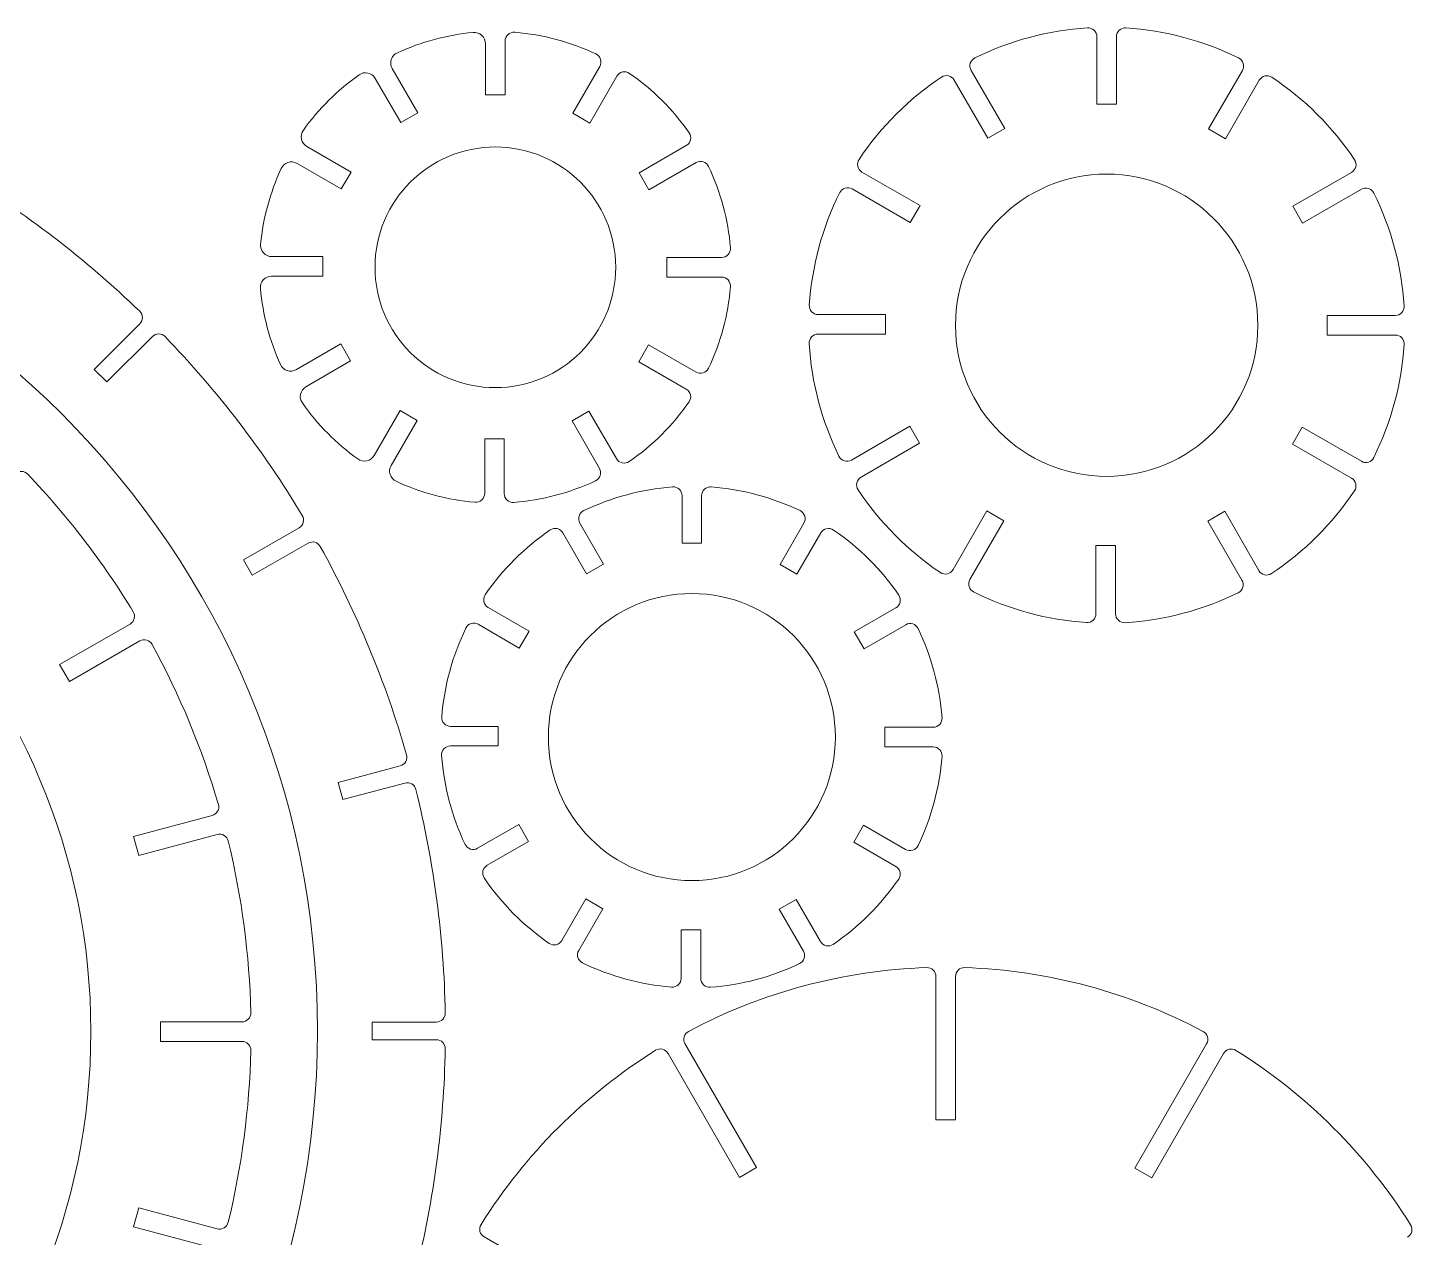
# Model space of a CAD drawing. Header units: millimetres. Extents: x 233 to 3100, y -866 to 268.
# Drawn here: x 1395.7 to 1707, y -4.3 to 267.7 of the extents above; entities that cross this region are included whole.
import ezdxf

# ---------------------------------------------------------------- set-up
doc = ezdxf.new("R2010")
doc.units = ezdxf.units.MM
doc.header["$MEASUREMENT"] = 0
doc.layers.add('layer 1', color=7, linetype='Continuous')

msp = doc.modelspace()

# ---------------------------------------------------------------- linework, layer by layer
at = {"layer": 'layer 1', "lineweight": 9}
for points in [[(1495.8814, 266.6119), (1489.9804, 266.0559), (1484.2144, 264.5148), (1478.8229, 262.0526)], [(1503.0565, 264.6726), (1503.0565, 264.6726), (1503.0565, 252.5757), (1503.0565, 252.5757)], [(1523.4722, 261.7825), (1517.7298, 264.4894), (1511.548, 266.1434), (1505.2211, 266.6658)], [(1633.9778, 267.6541), (1625.1805, 267.0847), (1616.582, 264.7852), (1608.6749, 260.8875)], [(1636.107, 250.5241), (1636.107, 250.5241), (1636.107, 265.6583), (1636.107, 265.6583)], [(1640.507, 265.6583), (1640.507, 265.6583), (1640.507, 250.5241), (1640.507, 250.5241)], [(1667.9639, 260.8752), (1660.05, 264.7804), (1651.4427, 267.0841), (1642.6361, 267.6541)], [(1498.6565, 252.5757), (1498.6565, 252.5757), (1498.6565, 264.0859), (1498.6565, 264.0859)], [(1477.6796, 258.4761), (1477.6796, 258.4761), (1483.4134, 248.5449), (1483.4134, 248.5449)], [(1518.2729, 248.4449), (1518.2729, 248.4449), (1524.3515, 258.9734), (1524.3515, 258.9734)], [(1470.1994, 257.0883), (1465.3655, 253.6644), (1461.1393, 249.455), (1457.6963, 244.6348)], [(1479.6029, 246.3449), (1479.6029, 246.3449), (1473.8631, 256.2864), (1473.8631, 256.2864)], [(1528.165, 256.7786), (1528.165, 256.7786), (1522.0834, 246.2449), (1522.0834, 246.2449)], [(1544.4307, 244.047), (1540.8037, 249.273), (1536.2663, 253.8039), (1531.035, 257.4233)], [(1601.1722, 256.5656), (1593.8364, 251.6829), (1587.5355, 245.4014), (1582.6302, 238.0806)], [(1611.5633, 242.8222), (1611.5633, 242.8222), (1604.0125, 255.9007), (1604.0125, 255.9007)], [(1607.8271, 258.0936), (1607.8271, 258.0936), (1615.3738, 245.0222), (1615.3738, 245.0222)], [(1661.2133, 244.9222), (1661.2133, 244.9222), (1668.8109, 258.0817), (1668.8109, 258.0817)], [(1672.6238, 255.8858), (1672.6238, 255.8858), (1665.0238, 242.7222), (1665.0238, 242.7222)], [(1694.0412, 237.9947), (1689.133, 245.3442), (1682.8197, 251.6504), (1675.4647, 256.5503)], [(1503.0565, 252.5757), (1503.0565, 252.5757), (1498.6565, 252.5757), (1498.6565, 252.5757)], [(1640.507, 250.5241), (1640.507, 250.5241), (1636.107, 250.5241), (1636.107, 250.5241)], [(1483.4134, 248.5449), (1483.4134, 248.5449), (1479.6029, 246.3449), (1479.6029, 246.3449)], [(1522.0834, 246.2449), (1522.0834, 246.2449), (1518.2729, 248.4449), (1518.2729, 248.4449)], [(1615.3738, 245.0222), (1615.3738, 245.0222), (1611.5633, 242.8222), (1611.5633, 242.8222)], [(1665.0238, 242.7222), (1665.0238, 242.7222), (1661.2133, 244.9222), (1661.2133, 244.9222)], [(1458.4922, 240.9628), (1458.4922, 240.9628), (1468.4173, 235.2326), (1468.4173, 235.2326)], [(1533.1957, 235.0594), (1533.1957, 235.0594), (1543.7876, 241.1746), (1543.7876, 241.1746)], [(1466.2173, 231.4221), (1466.2173, 231.4221), (1456.27, 237.1652), (1456.27, 237.1652)], [(1545.9929, 237.3671), (1545.9929, 237.3671), (1535.3957, 231.2488), (1535.3957, 231.2488)], [(1420.8871, 203.9272), (1408.6872, 215.6969), (1395.1956, 226.0493), (1380.6694, 234.7873)], [(1452.6977, 236.0311), (1450.2141, 230.6494), (1448.65, 224.8896), (1448.0706, 218.9909)], [(1468.4173, 235.2326), (1468.4173, 235.2326), (1466.2173, 231.4221), (1466.2173, 231.4221)], [(1535.3957, 231.2488), (1535.3957, 231.2488), (1533.1957, 235.0594), (1533.1957, 235.0594)], [(1553.7166, 218.1703), (1553.1921, 224.5228), (1551.5269, 230.7287), (1548.8007, 236.4904)], [(1583.2917, 235.2353), (1583.2917, 235.2353), (1596.3588, 227.6909), (1596.3588, 227.6909)], [(1680.1551, 227.5177), (1680.1551, 227.5177), (1693.378, 235.152), (1693.378, 235.152)], [(1578.2852, 230.5913), (1574.3631, 222.6962), (1572.0372, 214.1049), (1571.4406, 205.3094)], [(1594.1588, 223.8804), (1594.1588, 223.8804), (1581.0764, 231.4336), (1581.0764, 231.4336)], [(1695.5821, 231.3438), (1695.5821, 231.3438), (1682.3551, 223.7072), (1682.3551, 223.7072)], [(1705.187, 205.1033), (1704.6153, 213.9352), (1702.2999, 222.5665), (1698.3746, 230.4988)], [(1596.3588, 227.6909), (1596.3588, 227.6909), (1594.1588, 223.8804), (1594.1588, 223.8804)], [(1682.3551, 223.7072), (1682.3551, 223.7072), (1680.1551, 227.5177), (1680.1551, 227.5177)], [(1450.5956, 216.2057), (1450.5956, 216.2057), (1462.0865, 216.2057), (1462.0865, 216.2057)], [(1462.0865, 216.2057), (1462.0865, 216.2057), (1462.0865, 211.8057), (1462.0865, 211.8057)], [(1539.4265, 216.0057), (1539.4265, 216.0057), (1551.7234, 216.0057), (1551.7234, 216.0057)], [(1539.4265, 211.6057), (1539.4265, 211.6057), (1539.4265, 216.0057), (1539.4265, 216.0057)], [(1462.0865, 211.8057), (1462.0865, 211.8057), (1450.5579, 211.8057), (1450.5579, 211.8057)], [(1448.031, 209.0406), (1448.5643, 203.128), (1450.0865, 197.347), (1452.534, 191.9385)], [(1551.7234, 211.6057), (1551.7234, 211.6057), (1539.4265, 211.6057), (1539.4265, 211.6057)], [(1548.7888, 191.0957), (1551.522, 196.8645), (1553.1914, 203.0793), (1553.7166, 209.4411)], [(1573.436, 203.1741), (1573.436, 203.1741), (1588.557, 203.1741), (1588.557, 203.1741)], [(1588.557, 203.1741), (1588.557, 203.1741), (1588.557, 198.7741), (1588.557, 198.7741)], [(1687.857, 202.9741), (1687.857, 202.9741), (1703.1912, 202.9741), (1703.1912, 202.9741)], [(1687.857, 198.5741), (1687.857, 198.5741), (1687.857, 202.9741), (1687.857, 202.9741)], [(1410.685, 190.846), (1410.685, 190.846), (1420.9127, 201.0736), (1420.9127, 201.0736)], [(1423.7411, 198.2452), (1423.7411, 198.2452), (1413.5135, 188.0175), (1413.5135, 188.0175)], [(1457.4548, 158.0019), (1448.7168, 172.5281), (1438.3644, 186.0197), (1426.5947, 198.2196)], [(1456.1141, 190.7872), (1456.1141, 190.7872), (1466.1173, 196.5626), (1466.1173, 196.5626)], [(1466.1173, 196.5626), (1466.1173, 196.5626), (1468.3173, 192.7521), (1468.3173, 192.7521)], [(1533.0957, 192.5788), (1533.0957, 192.5788), (1535.2957, 196.3894), (1535.2957, 196.3894)], [(1535.2957, 196.3894), (1535.2957, 196.3894), (1545.9814, 190.22), (1545.9814, 190.22)], [(1571.4139, 196.651), (1571.9568, 187.8428), (1574.234, 179.2285), (1578.1147, 171.3026)], [(1588.557, 198.7741), (1588.557, 198.7741), (1573.4101, 198.7741), (1573.4101, 198.7741)], [(1703.1912, 198.5741), (1703.1912, 198.5741), (1687.857, 198.5741), (1687.857, 198.5741)], [(1698.3623, 171.0246), (1702.2951, 178.9636), (1704.6147, 187.6037), (1705.187, 196.4449)], [(1413.5135, 188.0175), (1413.5135, 188.0175), (1410.685, 190.846), (1410.685, 190.846)], [(1468.3173, 192.7521), (1468.3173, 192.7521), (1458.2755, 186.9544), (1458.2755, 186.9544)], [(1543.7723, 186.4147), (1543.7723, 186.4147), (1533.0957, 192.5788), (1533.0957, 192.5788)], [(1457.4686, 183.2978), (1460.8907, 178.431), (1465.1072, 174.1746), (1469.9416, 170.7069)], [(1473.6177, 171.4999), (1473.6177, 171.4999), (1479.4297, 181.5665), (1479.4297, 181.5665)], [(1479.4297, 181.5665), (1479.4297, 181.5665), (1483.2402, 179.3665), (1483.2402, 179.3665)], [(1518.0997, 179.2665), (1518.0997, 179.2665), (1521.9102, 181.4665), (1521.9102, 181.4665)], [(1521.9102, 181.4665), (1521.9102, 181.4665), (1528.0825, 170.7758), (1528.0825, 170.7758)], [(1530.9492, 170.1288), (1536.2087, 173.7525), (1540.7704, 178.2963), (1544.4148, 183.5415)], [(1483.2402, 179.3665), (1483.2402, 179.3665), (1477.4059, 169.2613), (1477.4059, 169.2613)], [(1524.2607, 168.5953), (1524.2607, 168.5953), (1518.0997, 179.2665), (1518.0997, 179.2665)], [(1580.9109, 170.45), (1580.9109, 170.45), (1594.0588, 178.0409), (1594.0588, 178.0409)], [(1594.0588, 178.0409), (1594.0588, 178.0409), (1596.2588, 174.2304), (1596.2588, 174.2304)], [(1680.0551, 174.0572), (1680.0551, 174.0572), (1682.2551, 177.8677), (1682.2551, 177.8677)], [(1682.2551, 177.8677), (1682.2551, 177.8677), (1695.5702, 170.1803), (1695.5702, 170.1803)], [(1498.4565, 175.2357), (1498.4565, 175.2357), (1502.8565, 175.2357), (1502.8565, 175.2357)], [(1498.4565, 162.9557), (1498.4565, 162.9557), (1498.4565, 175.2357), (1498.4565, 175.2357)], [(1502.8565, 175.2357), (1502.8565, 175.2357), (1502.8565, 162.9227), (1502.8565, 162.9227)], [(1596.2588, 174.2304), (1596.2588, 174.2304), (1583.0844, 166.6242), (1583.0844, 166.6242)], [(1693.363, 166.3739), (1693.363, 166.3739), (1680.0551, 174.0572), (1680.0551, 174.0572)], [(1419.4292, 136.3611), (1412.6536, 147.4873), (1404.7004, 157.8521), (1395.707, 167.2765)], [(1478.5355, 165.6911), (1484.1317, 163.095), (1490.138, 161.495), (1496.2841, 160.9632)], [(1505.0133, 160.9288), (1511.3771, 161.4291), (1517.5984, 163.0741), (1523.3779, 165.7846)], [(1540.6859, 164.4186), (1533.7676, 163.8831), (1527.0075, 162.0759), (1520.7448, 159.0879)], [(1542.8402, 151.7469), (1542.8402, 151.7469), (1542.8402, 162.4246), (1542.8402, 162.4246)], [(1547.2402, 162.4246), (1547.2402, 162.4246), (1547.2402, 151.7469), (1547.2402, 151.7469)], [(1569.3608, 159.0759), (1563.0911, 162.0711), (1556.3222, 163.8823), (1549.3946, 164.4186)], [(1582.4165, 163.7884), (1587.2937, 156.4183), (1593.5804, 150.0857), (1600.9147, 145.1549)], [(1675.3787, 144.9407), (1682.7625, 149.8433), (1689.1005, 156.1618), (1694.0258, 163.5304)], [(1603.7626, 145.8147), (1603.7626, 145.8147), (1611.3901, 159.0259), (1611.3901, 159.0259)], [(1611.3901, 159.0259), (1611.3901, 159.0259), (1615.2006, 156.8259), (1615.2006, 156.8259)], [(1661.0401, 156.7259), (1661.0401, 156.7259), (1664.8506, 158.9259), (1664.8506, 158.9259)], [(1664.8506, 158.9259), (1664.8506, 158.9259), (1672.5404, 145.6069), (1672.5404, 145.6069)], [(1519.874, 156.2828), (1519.874, 156.2828), (1525.1921, 147.0717), (1525.1921, 147.0717)], [(1564.8616, 146.9717), (1564.8616, 146.9717), (1570.2307, 156.2713), (1570.2307, 156.2713)], [(1615.2006, 156.8259), (1615.2006, 156.8259), (1607.5578, 143.5881), (1607.5578, 143.5881)], [(1668.721, 143.4222), (1668.721, 143.4222), (1661.0401, 156.7259), (1661.0401, 156.7259)], [(1444.2147, 148.0069), (1444.2147, 148.0069), (1456.741, 155.2389), (1456.741, 155.2389)], [(1513.1978, 154.7424), (1507.4724, 150.8281), (1502.5178, 145.8917), (1498.5824, 140.1808)], [(1521.3816, 144.8717), (1521.3816, 144.8717), (1516.0586, 154.0913), (1516.0586, 154.0913)], [(1574.044, 154.0762), (1574.044, 154.0762), (1568.6721, 144.7717), (1568.6721, 144.7717)], [(1591.5569, 140.0951), (1587.6176, 145.8344), (1582.6502, 150.7951), (1576.9057, 154.7266)], [(1458.741, 151.7748), (1458.741, 151.7748), (1446.2147, 144.5428), (1446.2147, 144.5428)], [(1480.8902, 104.1771), (1476.2096, 120.4698), (1469.7018, 136.1811), (1461.4907, 151.0115)], [(1547.2402, 151.7469), (1547.2402, 151.7469), (1542.8402, 151.7469), (1542.8402, 151.7469)], [(1635.907, 151.2241), (1635.907, 151.2241), (1640.307, 151.2241), (1640.307, 151.2241)], [(1635.907, 135.9031), (1635.907, 135.9031), (1635.907, 151.2241), (1635.907, 151.2241)], [(1640.307, 151.2241), (1640.307, 151.2241), (1640.307, 135.8772), (1640.307, 135.8772)], [(1446.2147, 144.5428), (1446.2147, 144.5428), (1444.2147, 148.0069), (1444.2147, 148.0069)], [(1525.1921, 147.0717), (1525.1921, 147.0717), (1521.3816, 144.8717), (1521.3816, 144.8717)], [(1568.6721, 144.7717), (1568.6721, 144.7717), (1564.8616, 146.9717), (1564.8616, 146.9717)], [(1608.3973, 140.7983), (1616.3174, 136.8486), (1624.9415, 134.5066), (1633.7716, 133.9077)], [(1642.43, 133.881), (1651.273, 134.4261), (1659.9201, 136.719), (1667.8712, 140.6273)], [(1499.2293, 137.3139), (1499.2293, 137.3139), (1508.4354, 131.9987), (1508.4354, 131.9987)], [(1581.545, 131.8255), (1581.545, 131.8255), (1590.908, 137.2313), (1590.908, 137.2313)], [(1402.8893, 124.4483), (1402.8893, 124.4483), (1418.721, 133.5888), (1418.721, 133.5888)], [(1494.2091, 132.6498), (1491.198, 126.3982), (1489.366, 119.6448), (1488.8049, 112.7286)], [(1506.2354, 128.1882), (1506.2354, 128.1882), (1497.011, 133.514), (1497.011, 133.514)], [(1508.4354, 131.9987), (1508.4354, 131.9987), (1506.2354, 128.1882), (1506.2354, 128.1882)], [(1583.745, 128.015), (1583.745, 128.015), (1581.545, 131.8255), (1581.545, 131.8255)], [(1593.1129, 133.4236), (1593.1129, 133.4236), (1583.745, 128.015), (1583.745, 128.015)], [(1601.2919, 112.5212), (1600.7537, 119.4744), (1598.9311, 126.2674), (1595.9164, 132.5561)], [(1420.921, 129.7783), (1420.921, 129.7783), (1405.0893, 120.6378), (1405.0893, 120.6378)], [(1438.5884, 93.0037), (1434.9234, 105.5044), (1429.9238, 117.5745), (1423.676, 129.0054)], [(1405.0893, 120.6378), (1405.0893, 120.6378), (1402.8893, 124.4483), (1402.8893, 124.4483)], [(1490.7984, 110.5669), (1490.7984, 110.5669), (1501.4602, 110.5669), (1501.4602, 110.5669)], [(1501.4602, 110.5669), (1501.4602, 110.5669), (1501.4602, 106.1669), (1501.4602, 106.1669)], [(1588.4202, 110.3669), (1588.4202, 110.3669), (1599.2979, 110.3669), (1599.2979, 110.3669)], [(1588.4202, 105.9669), (1588.4202, 105.9669), (1588.4202, 110.3669), (1588.4202, 110.3669)], [(1501.4602, 106.1669), (1501.4602, 106.1669), (1490.7674, 106.1669), (1490.7674, 106.1669)], [(1599.2979, 105.9669), (1599.2979, 105.9669), (1588.4202, 105.9669), (1588.4202, 105.9669)], [(1488.7728, 104.0199), (1489.2836, 97.0904), (1491.0699, 90.3148), (1494.0419, 84.0342)], [(1595.9043, 83.7526), (1598.9262, 90.0482), (1600.753, 96.8501), (1601.2919, 103.8125)], [(1465.5143, 97.9494), (1465.5143, 97.9494), (1479.4856, 101.693), (1479.4856, 101.693)], [(1466.5496, 94.0857), (1466.5496, 94.0857), (1465.5143, 97.9494), (1465.5143, 97.9494)], [(1480.5209, 97.8293), (1480.5209, 97.8293), (1466.5496, 94.0857), (1466.5496, 94.0857)], [(1489.5961, 46.1207), (1489.2919, 63.0698), (1487.0722, 79.9301), (1482.9793, 96.3803)], [(1419.5288, 85.7777), (1419.5288, 85.7777), (1437.1868, 90.5091), (1437.1868, 90.5091)], [(1496.8497, 83.1576), (1496.8497, 83.1576), (1506.1354, 88.5187), (1506.1354, 88.5187)], [(1506.1354, 88.5187), (1506.1354, 88.5187), (1508.3354, 84.7082), (1508.3354, 84.7082)], [(1581.445, 84.535), (1581.445, 84.535), (1583.645, 88.3455), (1583.645, 88.3455)], [(1583.645, 88.3455), (1583.645, 88.3455), (1593.1013, 82.886), (1593.1013, 82.886)], [(1420.6676, 81.5276), (1420.6676, 81.5276), (1419.5288, 85.7777), (1419.5288, 85.7777)], [(1438.3256, 86.2591), (1438.3256, 86.2591), (1420.6676, 81.5276), (1420.6676, 81.5276)], [(1445.873, 46.1649), (1445.5684, 59.1882), (1443.8631, 72.141), (1440.7867, 84.7995)], [(1508.3354, 84.7082), (1508.3354, 84.7082), (1499.018, 79.3288), (1499.018, 79.3288)], [(1590.8928, 79.0804), (1590.8928, 79.0804), (1581.445, 84.535), (1581.445, 84.535)], [(1498.3634, 76.4732), (1502.2737, 70.7143), (1507.216, 65.7286), (1512.9407, 61.7682)], [(1576.8198, 61.5485), (1582.5927, 65.4839), (1587.5845, 70.4573), (1591.5412, 76.2157)], [(1515.8106, 62.413), (1515.8106, 62.413), (1521.2084, 71.7621), (1521.2084, 71.7621)], [(1521.2084, 71.7621), (1521.2084, 71.7621), (1525.0189, 69.5621), (1525.0189, 69.5621)], [(1564.6884, 69.4621), (1564.6884, 69.4621), (1568.4989, 71.6621), (1568.4989, 71.6621)], [(1568.4989, 71.6621), (1568.4989, 71.6621), (1573.9612, 62.201), (1573.9612, 62.201)], [(1525.0189, 69.5621), (1525.0189, 69.5621), (1519.6028, 60.1812), (1519.6028, 60.1812)], [(1570.1401, 60.0194), (1570.1401, 60.0194), (1564.6884, 69.4621), (1564.6884, 69.4621)], [(1542.6402, 64.7869), (1542.6402, 64.7869), (1547.0402, 64.7869), (1547.0402, 64.7869)], [(1542.6402, 53.925), (1542.6402, 53.925), (1542.6402, 64.7869), (1542.6402, 64.7869)], [(1547.0402, 64.7869), (1547.0402, 64.7869), (1547.0402, 53.8941), (1547.0402, 53.8941)], [(1520.4637, 57.381), (1526.7412, 54.3431), (1533.5275, 52.4955), (1540.4785, 51.9316)], [(1597.8539, 56.321), (1579.14, 55.6724), (1560.8199, 50.7687), (1544.2844, 41.9821)], [(1549.1872, 51.8995), (1556.1516, 52.4128), (1562.9602, 54.2145), (1569.2669, 57.2131)], [(1659.986, 41.9693), (1643.4443, 50.7639), (1625.1155, 55.6721), (1606.3924, 56.321)], [(1599.9232, 22.105), (1599.9232, 22.105), (1599.9232, 54.3222), (1599.9232, 54.3222)], [(1604.3232, 54.3222), (1604.3232, 54.3222), (1604.3232, 22.105), (1604.3232, 22.105)], [(1425.5927, 44.1181), (1425.5927, 44.1181), (1443.8736, 44.1181), (1443.8736, 44.1181)], [(1425.5927, 39.7181), (1425.5927, 39.7181), (1425.5927, 44.1181), (1425.5927, 44.1181)], [(1473.1323, 44.0848), (1473.1323, 44.0848), (1487.5965, 44.0848), (1487.5965, 44.0848)], [(1473.1323, 40.0848), (1473.1323, 40.0848), (1473.1323, 44.0848), (1473.1323, 44.0848)], [(1443.8736, 39.7181), (1443.8736, 39.7181), (1425.5927, 39.7181), (1425.5927, 39.7181)], [(1440.7867, -0.9634), (1443.8631, 11.6951), (1445.5684, 24.6479), (1445.873, 37.6713)], [(1487.5965, 40.0848), (1487.5965, 40.0848), (1473.1323, 40.0848), (1473.1323, 40.0848)], [(1482.9793, -12.2106), (1487.0722, 4.2396), (1489.2919, 21.0999), (1489.5961, 38.0489)], [(1536.8875, 37.7167), (1521.0028, 27.8082), (1507.5839, 14.4114), (1497.6492, -1.4569)], [(1543.4908, 39.216), (1543.4908, 39.216), (1559.58, 11.3486), (1559.58, 11.3486)], [(1644.6395, 11.2486), (1644.6395, 11.2486), (1660.7792, 39.2034), (1660.7792, 39.2034)], [(1706.651, -1.5431), (1696.7161, 14.3547), (1683.2857, 27.777), (1667.3819, 37.7023)], [(1555.7695, 9.1486), (1555.7695, 9.1486), (1539.6781, 37.0198), (1539.6781, 37.0198)], [(1664.591, 37.0056), (1664.591, 37.0056), (1648.45, 9.0486), (1648.45, 9.0486)], [(1604.3232, 22.105), (1604.3232, 22.105), (1599.9232, 22.105), (1599.9232, 22.105)], [(1559.58, 11.3486), (1559.58, 11.3486), (1555.7695, 9.1486), (1555.7695, 9.1486)], [(1648.45, 9.0486), (1648.45, 9.0486), (1644.6395, 11.2486), (1644.6395, 11.2486)], [(1419.5288, -1.9415), (1419.5288, -1.9415), (1420.6676, 2.3085), (1420.6676, 2.3085)], [(1420.6676, 2.3085), (1420.6676, 2.3085), (1438.3256, -2.4229), (1438.3256, -2.4229)], [(1437.1868, -6.673), (1437.1868, -6.673), (1419.5288, -1.9415), (1419.5288, -1.9415)], [(1498.3444, -4.2503), (1498.3444, -4.2503), (1526.2095, -20.3382), (1526.2095, -20.3382)]]:
    msp.add_open_spline(points, degree=3, dxfattribs=at)
for points, knots in [([(1498.6565, 264.0859), (1498.6565, 264.8002), (1498.3554, 265.4814), (1497.8272, 265.9622), (1497.8272, 265.9622), (1497.2989, 266.443), (1496.5925, 266.6789), (1495.8814, 266.6119)], [0, 0, 0, 0, 0.33333333, 0.33333333, 0.33333333, 0.33333333, 1, 1, 1, 1]), ([(1505.2211, 266.6658), (1504.664, 266.7118), (1504.113, 266.5225), (1503.7017, 266.1439), (1503.7017, 266.1439), (1503.2905, 265.7652), (1503.0565, 265.2316), (1503.0565, 264.6726)], [0, 0, 0, 0, 0.33333333, 0.33333333, 0.33333333, 0.33333333, 1, 1, 1, 1]), ([(1636.107, 265.6583), (1636.107, 266.2112), (1635.8781, 266.7394), (1635.4747, 267.1175), (1635.4747, 267.1175), (1635.0714, 267.4956), (1634.5295, 267.6898), (1633.9778, 267.6541)], [0, 0, 0, 0, 0.33333333, 0.33333333, 0.33333333, 0.33333333, 1, 1, 1, 1]), ([(1642.6361, 267.6541), (1642.0844, 267.6898), (1641.5425, 267.4956), (1641.1392, 267.1175), (1641.1392, 267.1175), (1640.7358, 266.7394), (1640.507, 266.2112), (1640.507, 265.6583)], [0, 0, 0, 0, 0.33333333, 0.33333333, 0.33333333, 0.33333333, 1, 1, 1, 1]), ([(1478.8229, 262.0526), (1478.1726, 261.7556), (1477.6778, 261.1981), (1477.4602, 260.5172), (1477.4602, 260.5172), (1477.2425, 259.8363), (1477.3222, 259.0952), (1477.6796, 258.4761)], [0, 0, 0, 0, 0.33333333, 0.33333333, 0.33333333, 0.33333333, 1, 1, 1, 1]), ([(1524.3515, 258.9734), (1524.6311, 259.4578), (1524.6952, 260.0371), (1524.5281, 260.5708), (1524.5281, 260.5708), (1524.3611, 261.1046), (1523.9781, 261.544), (1523.4722, 261.7825)], [0, 0, 0, 0, 0.33333333, 0.33333333, 0.33333333, 0.33333333, 1, 1, 1, 1]), ([(1608.6749, 260.8875), (1608.1787, 260.6429), (1607.8059, 260.2037), (1607.6453, 259.6743), (1607.6453, 259.6743), (1607.4847, 259.1449), (1607.5505, 258.5727), (1607.8271, 258.0936)], [0, 0, 0, 0, 0.33333333, 0.33333333, 0.33333333, 0.33333333, 1, 1, 1, 1]), ([(1668.8109, 258.0817), (1669.0874, 258.5607), (1669.1533, 259.1328), (1668.9928, 259.662), (1668.9928, 259.662), (1668.8323, 260.1913), (1668.4599, 260.6305), (1667.9639, 260.8752)], [0, 0, 0, 0, 0.33333333, 0.33333333, 0.33333333, 0.33333333, 1, 1, 1, 1]), ([(1473.8631, 256.2864), (1473.5063, 256.9045), (1472.9055, 257.3438), (1472.2083, 257.4964), (1472.2083, 257.4964), (1471.5111, 257.649), (1470.7818, 257.5008), (1470.1994, 257.0883)], [0, 0, 0, 0, 0.33333333, 0.33333333, 0.33333333, 0.33333333, 1, 1, 1, 1]), ([(1531.035, 257.4233), (1530.5755, 257.7413), (1530.0039, 257.8525), (1529.4587, 257.73), (1529.4587, 257.73), (1528.9135, 257.6075), (1528.4444, 257.2626), (1528.165, 256.7786)], [0, 0, 0, 0, 0.33333333, 0.33333333, 0.33333333, 0.33333333, 1, 1, 1, 1]), ([(1604.0125, 255.9007), (1603.7362, 256.3792), (1603.2743, 256.7221), (1602.7363, 256.848), (1602.7363, 256.848), (1602.1983, 256.974), (1601.6322, 256.8718), (1601.1722, 256.5656)], [0, 0, 0, 0, 0.33333333, 0.33333333, 0.33333333, 0.33333333, 1, 1, 1, 1]), ([(1675.4647, 256.5503), (1675.0048, 256.8567), (1674.4385, 256.9591), (1673.9004, 256.8332), (1673.9004, 256.8332), (1673.3622, 256.7074), (1672.9001, 256.3644), (1672.6238, 255.8858)], [0, 0, 0, 0, 0.33333333, 0.33333333, 0.33333333, 0.33333333, 1, 1, 1, 1]), ([(1457.6963, 244.6348), (1457.2804, 244.0526), (1457.1297, 243.3218), (1457.2812, 242.6226), (1457.2812, 242.6226), (1457.4328, 241.9233), (1457.8726, 241.3206), (1458.4922, 240.9628)], [0, 0, 0, 0, 0.33333333, 0.33333333, 0.33333333, 0.33333333, 1, 1, 1, 1]), ([(1543.7876, 241.1746), (1544.272, 241.4542), (1544.6171, 241.9239), (1544.7393, 242.4697), (1544.7393, 242.4697), (1544.8615, 243.0155), (1544.7496, 243.5875), (1544.4307, 244.047)], [0, 0, 0, 0, 0.33333333, 0.33333333, 0.33333333, 0.33333333, 1, 1, 1, 1]), ([(1527.9165, 213.8057), (1527.9165, 228.7505), (1515.8014, 240.8657), (1500.8566, 240.8657), (1500.8566, 240.8657), (1485.9117, 240.8657), (1473.7966, 228.7506), (1473.7965, 213.8058), (1473.7965, 213.8058), (1473.7965, 198.861), (1485.9116, 186.7458), (1500.8564, 186.7457), (1500.8564, 186.7457), (1515.8012, 186.7456), (1527.9164, 198.8607), (1527.9165, 213.8056)], [0, 0, 0, 0, 0.2, 0.2, 0.2, 0.2, 0.4, 0.4, 0.4, 0.4, 0.6, 0.6, 0.6, 0.6, 1, 1, 1, 1]), ([(1460.8623, 42.0848), (1460.8623, 150.3933), (1373.0611, 238.1947), (1264.7526, 238.1948), (1264.7526, 238.1948), (1156.4441, 238.195), (1068.6426, 150.3938), (1068.6423, 42.0854), (1068.6423, 42.0854), (1068.6421, -66.2231), (1156.4431, -154.0247), (1264.7516, -154.0252), (1264.7516, -154.0252), (1373.06, -154.0256), (1460.8618, -66.2247), (1460.8623, 42.0838)], [0, 0, 0, 0, 0.2, 0.2, 0.2, 0.2, 0.4, 0.4, 0.4, 0.4, 0.6, 0.6, 0.6, 0.6, 1, 1, 1, 1]), ([(1456.27, 237.1652), (1455.6524, 237.5217), (1454.9133, 237.6019), (1454.2336, 237.3861), (1454.2336, 237.3861), (1453.554, 237.1704), (1452.9965, 236.6785), (1452.6977, 236.0311)], [0, 0, 0, 0, 0.33333333, 0.33333333, 0.33333333, 0.33333333, 1, 1, 1, 1]), ([(1548.8007, 236.4904), (1548.5617, 236.9955), (1548.1223, 237.3776), (1547.5889, 237.5442), (1547.5889, 237.5442), (1547.0555, 237.7107), (1546.4768, 237.6465), (1545.9929, 237.3671)], [0, 0, 0, 0, 0.33333333, 0.33333333, 0.33333333, 0.33333333, 1, 1, 1, 1]), ([(1582.6302, 238.0806), (1582.322, 237.6207), (1582.2183, 237.0536), (1582.3436, 236.5144), (1582.3436, 236.5144), (1582.469, 235.9752), (1582.8122, 235.5121), (1583.2917, 235.2353)], [0, 0, 0, 0, 0.33333333, 0.33333333, 0.33333333, 0.33333333, 1, 1, 1, 1]), ([(1693.378, 235.152), (1693.8569, 235.4285), (1694.2, 235.891), (1694.3257, 236.4296), (1694.3257, 236.4296), (1694.4513, 236.9682), (1694.3483, 237.5348), (1694.0412, 237.9947)], [0, 0, 0, 0, 0.33333333, 0.33333333, 0.33333333, 0.33333333, 1, 1, 1, 1]), ([(1672.297, 200.7741), (1672.297, 219.5462), (1657.0791, 234.7641), (1638.307, 234.7641), (1638.307, 234.7641), (1619.5349, 234.7641), (1604.317, 219.5463), (1604.317, 200.7742), (1604.317, 200.7742), (1604.3169, 182.002), (1619.5347, 166.7842), (1638.3068, 166.7841), (1638.3068, 166.7841), (1657.079, 166.784), (1672.2969, 182.0018), (1672.297, 200.7739)], [0, 0, 0, 0, 0.2, 0.2, 0.2, 0.2, 0.4, 0.4, 0.4, 0.4, 0.6, 0.6, 0.6, 0.6, 1, 1, 1, 1]), ([(1581.0764, 231.4336), (1580.5982, 231.7097), (1580.0272, 231.7758), (1579.4986, 231.6163), (1579.4986, 231.6163), (1578.97, 231.4568), (1578.5308, 231.0858), (1578.2852, 230.5913)], [0, 0, 0, 0, 0.33333333, 0.33333333, 0.33333333, 0.33333333, 1, 1, 1, 1]), ([(1698.3746, 230.4988), (1698.1295, 230.9941), (1697.6903, 231.366), (1697.1613, 231.526), (1697.1613, 231.526), (1696.6323, 231.6861), (1696.0607, 231.6202), (1695.5821, 231.3438)], [0, 0, 0, 0, 0.33333333, 0.33333333, 0.33333333, 0.33333333, 1, 1, 1, 1]), ([(1448.0706, 218.9909), (1448.0006, 218.2783), (1448.235, 217.5693), (1448.7159, 217.0388), (1448.7159, 217.0388), (1449.1969, 216.5083), (1449.8796, 216.2057), (1450.5956, 216.2057)], [0, 0, 0, 0, 0.33333333, 0.33333333, 0.33333333, 0.33333333, 1, 1, 1, 1]), ([(1551.7234, 216.0057), (1552.2825, 216.0057), (1552.816, 216.2397), (1553.1947, 216.6509), (1553.1947, 216.6509), (1553.5734, 217.0622), (1553.7626, 217.6131), (1553.7166, 218.1703)], [0, 0, 0, 0, 0.33333333, 0.33333333, 0.33333333, 0.33333333, 1, 1, 1, 1]), ([(1450.5579, 211.8057), (1449.8454, 211.8057), (1449.1657, 211.5061), (1448.685, 210.9801), (1448.685, 210.9801), (1448.2043, 210.4541), (1447.967, 209.7502), (1448.031, 209.0406)], [0, 0, 0, 0, 0.33333333, 0.33333333, 0.33333333, 0.33333333, 1, 1, 1, 1]), ([(1553.7166, 209.4411), (1553.7626, 209.9983), (1553.5734, 210.5492), (1553.1947, 210.9605), (1553.1947, 210.9605), (1552.816, 211.3717), (1552.2825, 211.6057), (1551.7234, 211.6057)], [0, 0, 0, 0, 0.33333333, 0.33333333, 0.33333333, 0.33333333, 1, 1, 1, 1]), ([(1420.9127, 201.0736), (1421.2922, 201.4531), (1421.5032, 201.9692), (1421.4984, 202.5058), (1421.4984, 202.5058), (1421.4936, 203.0424), (1421.2733, 203.5546), (1420.8871, 203.9272)], [0, 0, 0, 0, 0.33333333, 0.33333333, 0.33333333, 0.33333333, 1, 1, 1, 1]), ([(1571.4406, 205.3094), (1571.4031, 204.7568), (1571.5965, 204.2133), (1571.9747, 203.8086), (1571.9747, 203.8086), (1572.3529, 203.4038), (1572.8821, 203.1741), (1573.436, 203.1741)], [0, 0, 0, 0, 0.33333333, 0.33333333, 0.33333333, 0.33333333, 1, 1, 1, 1]), ([(1703.1912, 202.9741), (1703.744, 202.9741), (1704.2722, 203.2029), (1704.6503, 203.6063), (1704.6503, 203.6063), (1705.0284, 204.0097), (1705.2227, 204.5516), (1705.187, 205.1033)], [0, 0, 0, 0, 0.33333333, 0.33333333, 0.33333333, 0.33333333, 1, 1, 1, 1]), ([(1426.5947, 198.2196), (1426.2221, 198.6058), (1425.7099, 198.8261), (1425.1733, 198.8309), (1425.1733, 198.8309), (1424.6367, 198.8357), (1424.1206, 198.6247), (1423.7411, 198.2452)], [0, 0, 0, 0, 0.33333333, 0.33333333, 0.33333333, 0.33333333, 1, 1, 1, 1]), ([(1573.4101, 198.7741), (1572.8583, 198.7741), (1572.331, 198.5461), (1571.953, 198.1441), (1571.953, 198.1441), (1571.5751, 197.7421), (1571.38, 197.2018), (1571.4139, 196.651)], [0, 0, 0, 0, 0.33333333, 0.33333333, 0.33333333, 0.33333333, 1, 1, 1, 1]), ([(1705.187, 196.4449), (1705.2227, 196.9966), (1705.0284, 197.5385), (1704.6503, 197.9419), (1704.6503, 197.9419), (1704.2722, 198.3452), (1703.744, 198.5741), (1703.1912, 198.5741)], [0, 0, 0, 0, 0.33333333, 0.33333333, 0.33333333, 0.33333333, 1, 1, 1, 1]), ([(1452.534, 191.9385), (1452.8294, 191.2858), (1453.3869, 190.7884), (1454.0688, 190.5691), (1454.0688, 190.5691), (1454.7508, 190.3498), (1455.4937, 190.429), (1456.1141, 190.7872)], [0, 0, 0, 0, 0.33333333, 0.33333333, 0.33333333, 0.33333333, 1, 1, 1, 1]), ([(1545.9814, 190.22), (1546.4651, 189.9407), (1547.0437, 189.8764), (1547.5769, 190.0428), (1547.5769, 190.0428), (1548.1102, 190.2091), (1548.5496, 190.5909), (1548.7888, 191.0957)], [0, 0, 0, 0, 0.33333333, 0.33333333, 0.33333333, 0.33333333, 1, 1, 1, 1]), ([(1409.9127, 41.9181), (1409.9127, 122.3141), (1344.7389, 187.488), (1264.3429, 187.4881), (1264.3429, 187.4881), (1183.9469, 187.4882), (1118.7729, 122.3145), (1118.7727, 41.9185), (1118.7727, 41.9185), (1118.7725, -38.4776), (1183.9461, -103.6516), (1264.3421, -103.6519), (1264.3421, -103.6519), (1344.7381, -103.6522), (1409.9123, -38.4787), (1409.9127, 41.9173)], [0, 0, 0, 0, 0.2, 0.2, 0.2, 0.2, 0.4, 0.4, 0.4, 0.4, 0.6, 0.6, 0.6, 0.6, 1, 1, 1, 1]), ([(1458.2755, 186.9544), (1457.6587, 186.5983), (1457.22, 185.9993), (1457.0665, 185.3039), (1457.0665, 185.3039), (1456.9131, 184.6084), (1457.059, 183.8804), (1457.4686, 183.2978)], [0, 0, 0, 0, 0.33333333, 0.33333333, 0.33333333, 0.33333333, 1, 1, 1, 1]), ([(1544.4148, 183.5415), (1544.734, 184.001), (1544.8462, 184.5731), (1544.7241, 185.1191), (1544.7241, 185.1191), (1544.602, 185.6651), (1544.2568, 186.135), (1543.7723, 186.4147)], [0, 0, 0, 0, 0.33333333, 0.33333333, 0.33333333, 0.33333333, 1, 1, 1, 1]), ([(1469.9416, 170.7069), (1470.5237, 170.2893), (1471.2552, 170.1373), (1471.9555, 170.2884), (1471.9555, 170.2884), (1472.6558, 170.4394), (1473.2595, 170.8795), (1473.6177, 171.4999)], [0, 0, 0, 0, 0.33333333, 0.33333333, 0.33333333, 0.33333333, 1, 1, 1, 1]), ([(1578.1147, 171.3026), (1578.3584, 170.8049), (1578.7976, 170.4306), (1579.3276, 170.269), (1579.3276, 170.269), (1579.8577, 170.1074), (1580.431, 170.1729), (1580.9109, 170.45)], [0, 0, 0, 0, 0.33333333, 0.33333333, 0.33333333, 0.33333333, 1, 1, 1, 1]), ([(1477.4059, 169.2613), (1477.0498, 168.6445), (1476.9694, 167.9064), (1477.1842, 167.2274), (1477.1842, 167.2274), (1477.399, 166.5483), (1477.8894, 165.9909), (1478.5355, 165.6911)], [0, 0, 0, 0, 0.33333333, 0.33333333, 0.33333333, 0.33333333, 1, 1, 1, 1]), ([(1523.3779, 165.7846), (1523.8848, 166.0223), (1524.2689, 166.4617), (1524.4367, 166.996), (1524.4367, 166.996), (1524.6045, 167.5302), (1524.5407, 168.1103), (1524.2607, 168.5953)], [0, 0, 0, 0, 0.33333333, 0.33333333, 0.33333333, 0.33333333, 1, 1, 1, 1]), ([(1528.0825, 170.7758), (1528.3615, 170.2924), (1528.8298, 169.9477), (1529.3743, 169.8248), (1529.3743, 169.8248), (1529.9187, 169.702), (1530.4897, 169.8122), (1530.9492, 170.1288)], [0, 0, 0, 0, 0.33333333, 0.33333333, 0.33333333, 0.33333333, 1, 1, 1, 1]), ([(1695.5702, 170.1803), (1696.0487, 169.904), (1696.6201, 169.838), (1697.149, 169.998), (1697.149, 169.998), (1697.6779, 170.1579), (1698.1171, 170.5295), (1698.3623, 171.0246)], [0, 0, 0, 0, 0.33333333, 0.33333333, 0.33333333, 0.33333333, 1, 1, 1, 1]), ([(1395.707, 167.2765), (1395.3352, 167.6661), (1394.8219, 167.8893), (1394.2834, 167.8956), (1394.2834, 167.8956), (1393.7449, 167.9019), (1393.2266, 167.6908), (1392.8458, 167.3099)], [0, 0, 0, 0, 0.33333333, 0.33333333, 0.33333333, 0.33333333, 1, 1, 1, 1]), ([(1583.0844, 166.6242), (1582.6067, 166.3484), (1582.2641, 165.8875), (1582.1377, 165.3506), (1582.1377, 165.3506), (1582.0112, 164.8137), (1582.1121, 164.2484), (1582.4165, 163.7884)], [0, 0, 0, 0, 0.33333333, 0.33333333, 0.33333333, 0.33333333, 1, 1, 1, 1]), ([(1694.0258, 163.5304), (1694.3332, 163.9903), (1694.4364, 164.5571), (1694.3108, 165.0958), (1694.3108, 165.0958), (1694.1853, 165.6346), (1693.8421, 166.0973), (1693.3631, 166.3739)], [0, 0, 0, 0, 0.33333333, 0.33333333, 0.33333333, 0.33333333, 1, 1, 1, 1]), ([(1496.2841, 160.9632), (1496.8424, 160.9148), (1497.3954, 161.103), (1497.8084, 161.4818), (1497.8084, 161.4818), (1498.2214, 161.8606), (1498.4565, 162.3953), (1498.4565, 162.9557)], [0, 0, 0, 0, 0.33333333, 0.33333333, 0.33333333, 0.33333333, 1, 1, 1, 1]), ([(1502.8565, 162.9227), (1502.8565, 162.365), (1503.0894, 161.8327), (1503.4989, 161.4541), (1503.4989, 161.4541), (1503.9084, 161.0755), (1504.4573, 160.8851), (1505.0133, 160.9288)], [0, 0, 0, 0, 0.33333333, 0.33333333, 0.33333333, 0.33333333, 1, 1, 1, 1]), ([(1542.8402, 162.4246), (1542.8402, 162.9818), (1542.6077, 163.5138), (1542.1988, 163.8923), (1542.1988, 163.8923), (1541.7898, 164.2709), (1541.2415, 164.4616), (1540.6859, 164.4186)], [0, 0, 0, 0, 0.33333333, 0.33333333, 0.33333333, 0.33333333, 1, 1, 1, 1]), ([(1549.3946, 164.4186), (1548.839, 164.4616), (1548.2906, 164.2709), (1547.8817, 163.8923), (1547.8817, 163.8923), (1547.4727, 163.5138), (1547.2402, 162.9818), (1547.2402, 162.4246)], [0, 0, 0, 0, 0.33333333, 0.33333333, 0.33333333, 0.33333333, 1, 1, 1, 1]), ([(1520.7448, 159.0879), (1520.2415, 158.8478), (1519.8613, 158.4084), (1519.696, 157.8758), (1519.696, 157.8758), (1519.5307, 157.3432), (1519.5952, 156.7658), (1519.874, 156.2828)], [0, 0, 0, 0, 0.33333333, 0.33333333, 0.33333333, 0.33333333, 1, 1, 1, 1]), ([(1570.2307, 156.2713), (1570.5094, 156.7541), (1570.574, 157.3313), (1570.4089, 157.8637), (1570.4089, 157.8637), (1570.2437, 158.3962), (1569.8638, 158.8356), (1569.3608, 159.0759)], [0, 0, 0, 0, 0.33333333, 0.33333333, 0.33333333, 0.33333333, 1, 1, 1, 1]), ([(1456.741, 155.2389), (1457.2058, 155.5073), (1457.5432, 155.9511), (1457.6774, 156.4707), (1457.6774, 156.4707), (1457.8117, 156.9903), (1457.7314, 157.542), (1457.4548, 158.0019)], [0, 0, 0, 0, 0.33333333, 0.33333333, 0.33333333, 0.33333333, 1, 1, 1, 1]), ([(1516.0586, 154.0913), (1515.7802, 154.5736), (1515.3133, 154.9179), (1514.7703, 155.0415), (1514.7703, 155.0415), (1514.2274, 155.165), (1513.6575, 155.0566), (1513.1978, 154.7424)], [0, 0, 0, 0, 0.33333333, 0.33333333, 0.33333333, 0.33333333, 1, 1, 1, 1]), ([(1576.9057, 154.7266), (1576.446, 155.0412), (1575.8759, 155.1499), (1575.3328, 155.0264), (1575.3328, 155.0264), (1574.7896, 154.9029), (1574.3225, 154.5586), (1574.044, 154.0762)], [0, 0, 0, 0, 0.33333333, 0.33333333, 0.33333333, 0.33333333, 1, 1, 1, 1]), ([(1461.4907, 151.0115), (1461.2308, 151.481), (1460.7931, 151.8264), (1460.276, 151.9699), (1460.276, 151.9699), (1459.7588, 152.1135), (1459.2058, 152.0432), (1458.741, 151.7748)], [0, 0, 0, 0, 0.33333333, 0.33333333, 0.33333333, 0.33333333, 1, 1, 1, 1]), ([(1600.9147, 145.1549), (1601.3745, 144.8457), (1601.9421, 144.7412), (1602.4819, 144.8663), (1602.4819, 144.8663), (1603.0217, 144.9913), (1603.4855, 145.3348), (1603.7626, 145.8147)], [0, 0, 0, 0, 0.33333333, 0.33333333, 0.33333333, 0.33333333, 1, 1, 1, 1]), ([(1607.5578, 143.5881), (1607.282, 143.1104), (1607.2157, 142.54), (1607.3746, 142.0118), (1607.3746, 142.0118), (1607.5336, 141.4836), (1607.9036, 141.0445), (1608.3973, 140.7983)], [0, 0, 0, 0, 0.33333333, 0.33333333, 0.33333333, 0.33333333, 1, 1, 1, 1]), ([(1667.8712, 140.6273), (1668.368, 140.8715), (1668.7414, 141.3107), (1668.9025, 141.8404), (1668.9025, 141.8404), (1669.0635, 142.37), (1668.9978, 142.9428), (1668.721, 143.4222)], [0, 0, 0, 0, 0.33333333, 0.33333333, 0.33333333, 0.33333333, 1, 1, 1, 1]), ([(1672.5404, 145.6069), (1672.8164, 145.1287), (1673.2779, 144.786), (1673.8154, 144.6598), (1673.8154, 144.6598), (1674.353, 144.5336), (1674.9187, 144.6353), (1675.3787, 144.9407)], [0, 0, 0, 0, 0.33333333, 0.33333333, 0.33333333, 0.33333333, 1, 1, 1, 1]), ([(1498.5824, 140.1808), (1498.2658, 139.7212), (1498.1555, 139.1502), (1498.2783, 138.6058), (1498.2783, 138.6058), (1498.4012, 138.0613), (1498.7459, 137.593), (1499.2293, 137.3139)], [0, 0, 0, 0, 0.33333333, 0.33333333, 0.33333333, 0.33333333, 1, 1, 1, 1]), ([(1577.3102, 108.1669), (1577.3102, 125.9891), (1562.8625, 140.4369), (1545.0403, 140.4369), (1545.0403, 140.4369), (1527.2181, 140.4369), (1512.7703, 125.9892), (1512.7702, 108.167), (1512.7702, 108.167), (1512.7702, 90.3448), (1527.2179, 75.897), (1545.0401, 75.8969), (1545.0401, 75.8969), (1562.8623, 75.8968), (1577.3101, 90.3445), (1577.3102, 108.1667)], [0, 0, 0, 0, 0.2, 0.2, 0.2, 0.2, 0.4, 0.4, 0.4, 0.4, 0.6, 0.6, 0.6, 0.6, 1, 1, 1, 1]), ([(1590.908, 137.2313), (1591.3908, 137.51), (1591.7353, 137.9776), (1591.8585, 138.5213), (1591.8585, 138.5213), (1591.9817, 139.065), (1591.8724, 139.6355), (1591.5569, 140.0951)], [0, 0, 0, 0, 0.33333333, 0.33333333, 0.33333333, 0.33333333, 1, 1, 1, 1]), ([(1418.721, 133.5888), (1419.1874, 133.858), (1419.5255, 134.304), (1419.6588, 134.8258), (1419.6588, 134.8258), (1419.7921, 135.3476), (1419.7093, 135.9011), (1419.4292, 136.3611)], [0, 0, 0, 0, 0.33333333, 0.33333333, 0.33333333, 0.33333333, 1, 1, 1, 1]), ([(1633.7716, 133.9077), (1634.3243, 133.8702), (1634.8677, 134.0636), (1635.2725, 134.4419), (1635.2725, 134.4419), (1635.6772, 134.8201), (1635.907, 135.3492), (1635.907, 135.9031)], [0, 0, 0, 0, 0.33333333, 0.33333333, 0.33333333, 0.33333333, 1, 1, 1, 1]), ([(1640.307, 135.8772), (1640.307, 135.3254), (1640.5349, 134.7982), (1640.9369, 134.4202), (1640.9369, 134.4202), (1641.3389, 134.0422), (1641.8792, 133.8471), (1642.43, 133.881)], [0, 0, 0, 0, 0.33333333, 0.33333333, 0.33333333, 0.33333333, 1, 1, 1, 1]), ([(1497.011, 133.514), (1496.5291, 133.7922), (1495.9532, 133.8571), (1495.4215, 133.6931), (1495.4215, 133.6931), (1494.8899, 133.5291), (1494.4505, 133.1511), (1494.2091, 132.6498)], [0, 0, 0, 0, 0.33333333, 0.33333333, 0.33333333, 0.33333333, 1, 1, 1, 1]), ([(1595.9164, 132.5561), (1595.6756, 133.0584), (1595.2362, 133.4375), (1594.7041, 133.6021), (1594.7041, 133.6021), (1594.172, 133.7668), (1593.5953, 133.7021), (1593.1129, 133.4236)], [0, 0, 0, 0, 0.33333333, 0.33333333, 0.33333333, 0.33333333, 1, 1, 1, 1]), ([(1423.676, 129.0054), (1423.4177, 129.478), (1422.9797, 129.8264), (1422.4612, 129.9719), (1422.4612, 129.9719), (1421.9427, 130.1173), (1421.3874, 130.0475), (1420.921, 129.7783)], [0, 0, 0, 0, 0.33333333, 0.33333333, 0.33333333, 0.33333333, 1, 1, 1, 1]), ([(1488.8049, 112.7286), (1488.7598, 112.1719), (1488.9495, 111.6216), (1489.3281, 111.211), (1489.3281, 111.211), (1489.7068, 110.8004), (1490.2399, 110.5669), (1490.7984, 110.5669)], [0, 0, 0, 0, 0.33333333, 0.33333333, 0.33333333, 0.33333333, 1, 1, 1, 1]), ([(1599.2979, 110.3669), (1599.8552, 110.3669), (1600.3872, 110.5994), (1600.7657, 111.0083), (1600.7657, 111.0083), (1601.1442, 111.4173), (1601.335, 111.9656), (1601.2919, 112.5212)], [0, 0, 0, 0, 0.33333333, 0.33333333, 0.33333333, 0.33333333, 1, 1, 1, 1]), ([(1490.7674, 106.1669), (1490.2115, 106.1669), (1489.6806, 105.9355), (1489.3022, 105.5281), (1489.3022, 105.5281), (1488.9238, 105.1208), (1488.732, 104.5743), (1488.7728, 104.0199)], [0, 0, 0, 0, 0.33333333, 0.33333333, 0.33333333, 0.33333333, 1, 1, 1, 1]), ([(1601.2919, 103.8125), (1601.335, 104.3681), (1601.1442, 104.9165), (1600.7657, 105.3254), (1600.7657, 105.3254), (1600.3872, 105.7344), (1599.8552, 105.9669), (1599.2979, 105.9669)], [0, 0, 0, 0, 0.33333333, 0.33333333, 0.33333333, 0.33333333, 1, 1, 1, 1]), ([(1479.4856, 101.693), (1480.0039, 101.8319), (1480.4447, 102.1733), (1480.7089, 102.6404), (1480.7089, 102.6404), (1480.973, 103.1076), (1481.0384, 103.6613), (1480.8902, 104.1771)], [0, 0, 0, 0, 0.33333333, 0.33333333, 0.33333333, 0.33333333, 1, 1, 1, 1]), ([(1482.9793, 96.3803), (1482.8498, 96.9011), (1482.5163, 97.348), (1482.054, 97.6204), (1482.054, 97.6204), (1481.5917, 97.8929), (1481.0392, 97.9682), (1480.5209, 97.8293)], [0, 0, 0, 0, 0.33333333, 0.33333333, 0.33333333, 0.33333333, 1, 1, 1, 1]), ([(1437.1868, 90.5091), (1437.707, 90.6485), (1438.149, 90.9918), (1438.4128, 91.4613), (1438.4128, 91.4613), (1438.6766, 91.9308), (1438.7399, 92.4869), (1438.5884, 93.0036)], [0, 0, 0, 0, 0.33333333, 0.33333333, 0.33333333, 0.33333333, 1, 1, 1, 1]), ([(1440.7867, 84.7995), (1440.6595, 85.3228), (1440.3267, 85.7727), (1439.8634, 86.0474), (1439.8634, 86.0474), (1439.4002, 86.3221), (1438.8458, 86.3984), (1438.3256, 86.2591)], [0, 0, 0, 0, 0.33333333, 0.33333333, 0.33333333, 0.33333333, 1, 1, 1, 1]), ([(1494.0419, 84.0342), (1494.2809, 83.5291), (1494.7203, 83.1471), (1495.2537, 82.9805), (1495.2537, 82.9805), (1495.7871, 82.814), (1496.3658, 82.8782), (1496.8497, 83.1576)], [0, 0, 0, 0, 0.33333333, 0.33333333, 0.33333333, 0.33333333, 1, 1, 1, 1]), ([(1593.1013, 82.886), (1593.5835, 82.6075), (1594.16, 82.5428), (1594.692, 82.7072), (1594.692, 82.7072), (1595.224, 82.8717), (1595.6634, 83.2505), (1595.9043, 83.7526)], [0, 0, 0, 0, 0.33333333, 0.33333333, 0.33333333, 0.33333333, 1, 1, 1, 1]), ([(1499.018, 79.3288), (1498.5367, 79.0509), (1498.1927, 78.5853), (1498.0685, 78.0436), (1498.0685, 78.0436), (1497.9444, 77.5019), (1498.0512, 76.933), (1498.3634, 76.4732)], [0, 0, 0, 0, 0.33333333, 0.33333333, 0.33333333, 0.33333333, 1, 1, 1, 1]), ([(1591.5412, 76.2157), (1591.857, 76.6753), (1591.9665, 77.2459), (1591.8434, 77.7898), (1591.8434, 77.7898), (1591.7203, 78.3337), (1591.3757, 78.8015), (1590.8928, 79.0803)], [0, 0, 0, 0, 0.33333333, 0.33333333, 0.33333333, 0.33333333, 1, 1, 1, 1]), ([(1512.9407, 61.7682), (1513.4002, 61.4503), (1513.9718, 61.3391), (1514.517, 61.4616), (1514.517, 61.4616), (1515.0622, 61.5841), (1515.5313, 61.929), (1515.8106, 62.413)], [0, 0, 0, 0, 0.33333333, 0.33333333, 0.33333333, 0.33333333, 1, 1, 1, 1]), ([(1519.6028, 60.1812), (1519.325, 59.7), (1519.2599, 59.1248), (1519.4232, 58.5935), (1519.4232, 58.5935), (1519.5865, 58.0623), (1519.9634, 57.623), (1520.4637, 57.381)], [0, 0, 0, 0, 0.33333333, 0.33333333, 0.33333333, 0.33333333, 1, 1, 1, 1]), ([(1569.2669, 57.2131), (1569.7709, 57.4528), (1570.1519, 57.8922), (1570.3178, 58.4251), (1570.3178, 58.4251), (1570.4836, 58.958), (1570.4192, 59.536), (1570.1401, 60.0193)], [0, 0, 0, 0, 0.33333333, 0.33333333, 0.33333333, 0.33333333, 1, 1, 1, 1]), ([(1573.9612, 62.201), (1574.2394, 61.7192), (1574.7057, 61.375), (1575.2482, 61.2512), (1575.2482, 61.2512), (1575.7906, 61.1274), (1576.3601, 61.2351), (1576.8198, 61.5485)], [0, 0, 0, 0, 0.33333333, 0.33333333, 0.33333333, 0.33333333, 1, 1, 1, 1]), ([(1599.9232, 54.3222), (1599.9232, 54.8647), (1599.7028, 55.3838), (1599.3127, 55.7607), (1599.3127, 55.7607), (1598.9225, 56.1376), (1598.396, 56.3398), (1597.8539, 56.321)], [0, 0, 0, 0, 0.33333333, 0.33333333, 0.33333333, 0.33333333, 1, 1, 1, 1]), ([(1606.3924, 56.321), (1605.8503, 56.3398), (1605.3238, 56.1376), (1604.9337, 55.7607), (1604.9337, 55.7607), (1604.5435, 55.3838), (1604.3232, 54.8647), (1604.3232, 54.3222)], [0, 0, 0, 0, 0.33333333, 0.33333333, 0.33333333, 0.33333333, 1, 1, 1, 1]), ([(1540.4785, 51.9316), (1541.0352, 51.8864), (1541.5855, 52.0761), (1541.9961, 52.4548), (1541.9961, 52.4548), (1542.4067, 52.8334), (1542.6402, 53.3665), (1542.6402, 53.925)], [0, 0, 0, 0, 0.33333333, 0.33333333, 0.33333333, 0.33333333, 1, 1, 1, 1]), ([(1547.0402, 53.8941), (1547.0402, 53.3381), (1547.2717, 52.8072), (1547.679, 52.4288), (1547.679, 52.4288), (1548.0863, 52.0504), (1548.6328, 51.8586), (1549.1872, 51.8995)], [0, 0, 0, 0, 0.33333333, 0.33333333, 0.33333333, 0.33333333, 1, 1, 1, 1]), ([(1443.8736, 44.1181), (1444.4121, 44.1181), (1444.9279, 44.3353), (1445.3042, 44.7205), (1445.3042, 44.7205), (1445.6806, 45.1057), (1445.8856, 45.6265), (1445.873, 46.1648)], [0, 0, 0, 0, 0.33333333, 0.33333333, 0.33333333, 0.33333333, 1, 1, 1, 1]), ([(1487.5964, 44.0848), (1488.1331, 44.0848), (1488.6472, 44.3005), (1489.0233, 44.6834), (1489.0233, 44.6834), (1489.3993, 45.0662), (1489.6058, 45.5842), (1489.5961, 46.1207)], [0, 0, 0, 0, 0.33333333, 0.33333333, 0.33333333, 0.33333333, 1, 1, 1, 1]), ([(1544.2844, 41.9821), (1543.8052, 41.7275), (1543.45, 41.2891), (1543.3004, 40.7675), (1543.3004, 40.7675), (1543.1508, 40.2459), (1543.2195, 39.6859), (1543.4908, 39.216)], [0, 0, 0, 0, 0.33333333, 0.33333333, 0.33333333, 0.33333333, 1, 1, 1, 1]), ([(1660.7792, 39.2034), (1661.0505, 39.6733), (1661.1192, 40.2332), (1660.9696, 40.7547), (1660.9696, 40.7547), (1660.8201, 41.2762), (1660.4651, 41.7146), (1659.986, 41.9693)], [0, 0, 0, 0, 0.33333333, 0.33333333, 0.33333333, 0.33333333, 1, 1, 1, 1]), ([(1445.873, 37.6713), (1445.8856, 38.2097), (1445.6806, 38.7304), (1445.3042, 39.1157), (1445.3042, 39.1157), (1444.9279, 39.5009), (1444.4121, 39.7181), (1443.8736, 39.7181)], [0, 0, 0, 0, 0.33333333, 0.33333333, 0.33333333, 0.33333333, 1, 1, 1, 1]), ([(1489.5961, 38.0489), (1489.6058, 38.5855), (1489.3993, 39.1034), (1489.0233, 39.4863), (1489.0233, 39.4863), (1488.6472, 39.8692), (1488.1331, 40.0848), (1487.5965, 40.0848)], [0, 0, 0, 0, 0.33333333, 0.33333333, 0.33333333, 0.33333333, 1, 1, 1, 1]), ([(1539.6781, 37.0198), (1539.407, 37.4894), (1538.9568, 37.8288), (1538.4306, 37.9602), (1538.4306, 37.9602), (1537.9045, 38.0916), (1537.3476, 38.0037), (1536.8875, 37.7167)], [0, 0, 0, 0, 0.33333333, 0.33333333, 0.33333333, 0.33333333, 1, 1, 1, 1]), ([(1667.3819, 37.7023), (1666.9218, 37.9894), (1666.3648, 38.0774), (1665.8386, 37.946), (1665.8386, 37.946), (1665.3124, 37.8147), (1664.8621, 37.4753), (1664.591, 37.0056)], [0, 0, 0, 0, 0.33333333, 0.33333333, 0.33333333, 0.33333333, 1, 1, 1, 1]), ([(1438.3256, -2.4229), (1438.8458, -2.5623), (1439.4002, -2.486), (1439.8634, -2.2113), (1439.8634, -2.2113), (1440.3267, -1.9366), (1440.6595, -1.4867), (1440.7867, -0.9634)], [0, 0, 0, 0, 0.33333333, 0.33333333, 0.33333333, 0.33333333, 1, 1, 1, 1]), ([(1497.6492, -1.4569), (1497.3612, -1.917), (1497.2725, -2.4744), (1497.4036, -3.0012), (1497.4036, -3.0012), (1497.5347, -3.528), (1497.8743, -3.9788), (1498.3444, -4.2503)], [0, 0, 0, 0, 0.33333333, 0.33333333, 0.33333333, 0.33333333, 1, 1, 1, 1]), ([(1705.955, -4.3351), (1706.4248, -4.0638), (1706.7643, -3.6133), (1706.8956, -3.0869), (1706.8956, -3.0869), (1707.0268, -2.5604), (1706.9386, -2.0033), (1706.651, -1.5432)], [0, 0, 0, 0, 0.33333333, 0.33333333, 0.33333333, 0.33333333, 1, 1, 1, 1])]:
    msp.add_open_spline(points, degree=3, knots=knots, dxfattribs=at)

doc.saveas('drawing.dxf')
